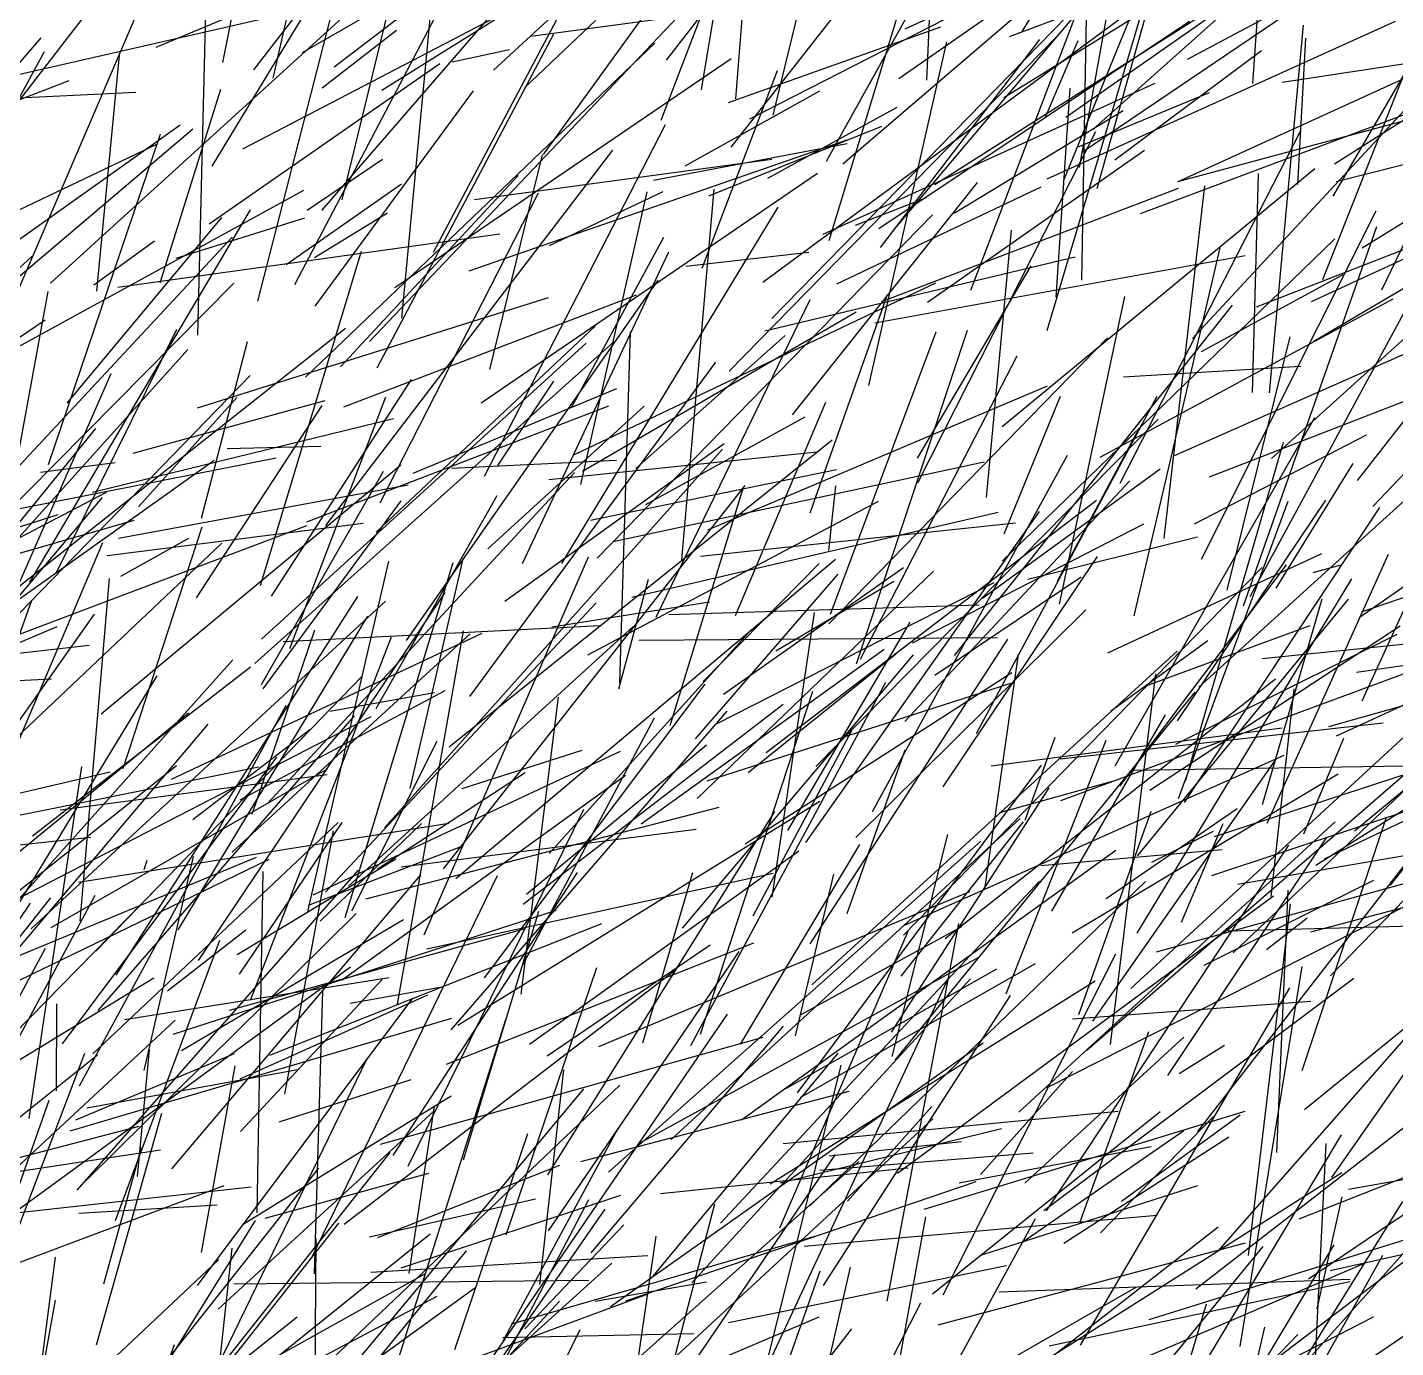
# Model space of a CAD drawing. Header units: metres. Extents: x 0 to 1019, y 0 to 619.
# Drawn here: x 463.8 to 535.1, y 80.8 to 149.5 of the extents above; entities that cross this region are included whole.
import ezdxf

# ---------------------------------------------------------------- set-up
doc = ezdxf.new("R2010")
doc.units = ezdxf.units.M

msp = doc.modelspace()

# ---------------------------------------------------------------- linework, layer by layer
at = {"color": 243}
for p, q in [((488.121, 147.325), (507.842, 165.529)), ((504.902, 111.056), (522.723, 129.141)), ((487.652, 100.06), (499.129, 115.351)), ((514.028, 111.094), (529.185, 113.067))]:
    msp.add_line(p, q, dxfattribs=at)
at = {"color": 125}
for p, q in [((510.679, 146.801), (511.456, 164.408)), ((531.68, 84.818), (547.906, 88.446))]:
    msp.add_line(p, q, dxfattribs=at)
at = {"color": 56}
for p, q in [((500.741, 145.822), (502.07, 163.091)), ((504.601, 124.265), (508.626, 135.642))]:
    msp.add_line(p, q, dxfattribs=at)
at = {"color": 165}
for p, q in [((515.642, 149.331), (524.177, 163.149)), ((514.608, 128.764), (530.878, 142.19)), ((523.57, 127.251), (542.074, 135.42))]:
    msp.add_line(p, q, dxfattribs=at)
at = {"color": 205}
for p, q in [((475.63, 147.343), (487.29, 162.387)), ((482.216, 124.791), (490.459, 140.926)), ((478.399, 123.794), (494.113, 129.848)), ((506.981, 107.363), (518.955, 119.209)), ((513.697, 104.669), (515.445, 116.914)), ((531.773, 89.656), (535.757, 95.372)), ((456.884, 87.123), (475.491, 89.166))]:
    msp.add_line(p, q, dxfattribs=at)
at = {"color": 37}
for p, q in [((490.723, 142.93), (504.42, 161.855)), ((483.342, 134.412), (485.013, 152.089)), ((478.8, 74.063), (478.882, 86.484))]:
    msp.add_line(p, q, dxfattribs=at)
at = {"color": 216}
for p, q in [((496.84, 144.71), (503.578, 162.3)), ((497.421, 80.159), (510.997, 92.707))]:
    msp.add_line(p, q, dxfattribs=at)
at = {"color": 222}
for p, q in [((500.497, 143.307), (515.344, 162.296)), ((507.977, 134.164), (527.264, 137.661)), ((465.261, 70.51), (475.721, 87.417))]:
    msp.add_line(p, q, dxfattribs=at)
at = {"color": 55}
msp.add_line((519.331, 144.23), (539.277, 162.066), dxfattribs=at)
at = {"color": 71}
for p, q in [((518.634, 142.257), (522.034, 161.196)), ((461.402, 139.082), (470.625, 143.488))]:
    msp.add_line(p, q, dxfattribs=at)
at = {"color": 136}
for p, q in [((502.675, 144.979), (506.564, 160.832)), ((515.627, 86.281), (524.062, 92.1))]:
    msp.add_line(p, q, dxfattribs=at)
at = {"color": 131}
for p, q in [((473.458, 142.325), (484.112, 159.85)), ((520.754, 125.808), (530.151, 144.176)), ((497.352, 91.621), (515.546, 108.35)), ((452.193, 87.768), (469.665, 92.337))]:
    msp.add_line(p, q, dxfattribs=at)
at = {"color": 143}
for p, q in [((498.944, 146.29), (500.947, 158.265)), ((490.979, 86.88), (500.899, 101.432)), ((518.173, 69.195), (529.993, 81.485))]:
    msp.add_line(p, q, dxfattribs=at)
at = {"color": 163}
for p, q in [((474.02, 147.722), (476.093, 157.951)), ((498.723, 109.393), (511.033, 121.226)), ((501.807, 77.852), (506.227, 95.501))]:
    msp.add_line(p, q, dxfattribs=at)
at = {"color": 68}
for p, q in [((509.227, 146.88), (525.125, 158.003)), ((476.635, 146.896), (478.919, 156.983))]:
    msp.add_line(p, q, dxfattribs=at)
at = {"color": 105}
for p, q in [((509.552, 149.478), (527.665, 157.732)), ((480.736, 103.545), (485.187, 112.386)), ((474.883, 100.244), (480.23, 108.152)), ((510.541, 88.004), (527.261, 93.118))]:
    msp.add_line(p, q, dxfattribs=at)
at = {"color": 116}
msp.add_line((517.82, 141.598), (524.501, 157.95), dxfattribs=at)
at = {"color": 39}
for p, q in [((479.813, 147.488), (492.773, 157.386)), ((480.911, 77.963), (496.17, 83.609))]:
    msp.add_line(p, q, dxfattribs=at)
at = {"color": 27}
for p, q in [((497.12, 147.846), (504.189, 156.963)), ((523.759, 141.52), (536.946, 147.544)), ((490.997, 126.01), (504.956, 127.444)), ((501.631, 103.282), (506.769, 112.926)), ((483.299, 105.836), (498.664, 107.791)), ((478.79, 84.637), (479.23, 99.37))]:
    msp.add_line(p, q, dxfattribs=at)
at = {"color": 158}
msp.add_line((505.588, 138.456), (511.254, 157.015), dxfattribs=at)
at = {"color": 168}
for p, q in [((519.545, 141.157), (523.994, 157.01)), ((520.016, 104.181), (526.846, 108.869)), ((490.908, 95.994), (499.405, 101.778)), ((528.326, 80.198), (531.891, 86.148))]:
    msp.add_line(p, q, dxfattribs=at)
at = {"color": 104}
for p, q in [((478.169, 148.233), (492.86, 156.717)), ((468.55, 136.027), (488.444, 138.793)), ((476.126, 115.096), (483.302, 124.893)), ((502.82, 117.087), (508.957, 120.707)), ((462.922, 112.75), (467.341, 118.987))]:
    msp.add_line(p, q, dxfattribs=at)
at = {"color": 33}
for p, q in [((482.292, 146.275), (498.906, 156.661)), ((475.842, 135.287), (479.926, 151.225)), ((455.487, 116.903), (474.589, 136.235))]:
    msp.add_line(p, q, dxfattribs=at)
at = {"color": 147}
for p, q in [((509.075, 139.145), (523.759, 156.531)), ((518.561, 143.326), (525.4, 146.149))]:
    msp.add_line(p, q, dxfattribs=at)
at = {"color": 34}
for p, q in [((531.834, 140.753), (540.748, 156.038)), ((468.837, 110.953), (472.953, 123.534)), ((455.96, 107.038), (475.894, 111.041))]:
    msp.add_line(p, q, dxfattribs=at)
at = {"color": 183}
for p, q in [((479.183, 140.01), (492.47, 155.356)), ((509.337, 100.148), (515.71, 108.182)), ((494.998, 83.233), (513.253, 89.454))]:
    msp.add_line(p, q, dxfattribs=at)
at = {"color": 45}
for p, q in [((484.99, 137.849), (494.56, 155.892)), ((530.94, 105.928), (543.033, 113.572)), ((465.359, 94.178), (465.379, 98.698)), ((460.086, 79.82), (464.977, 93.677))]:
    msp.add_line(p, q, dxfattribs=at)
at = {"color": 59}
for p, q in [((518.749, 136.375), (519.088, 155.889)), ((526.993, 80.862), (530.229, 100.637)), ((515.784, 89.362), (524.069, 96.961))]:
    msp.add_line(p, q, dxfattribs=at)
at = {"color": 180}
for p, q in [((462.989, 134.966), (471.476, 154.77)), ((498.974, 137.013), (502.895, 147.298))]:
    msp.add_line(p, q, dxfattribs=at)
at = {"color": 47}
for p, q in [((512.966, 135.866), (520.293, 155.063)), ((480.56, 104.832), (495.396, 118.351)), ((520.241, 113.939), (525.309, 117.613))]:
    msp.add_line(p, q, dxfattribs=at)
at = {"color": 22}
for p, q in [((465.055, 136.228), (484.527, 153.956)), ((477.513, 117.204), (482.516, 130.313)), ((461.306, 100.349), (475.775, 106.332)), ((489.055, 82.037), (504.858, 86.608))]:
    msp.add_line(p, q, dxfattribs=at)
at = {"color": 57}
for p, q in [((527.651, 146.616), (528.193, 154.312)), ((478.79, 137.565), (482.595, 139.896)), ((454.44, 115.119), (465.103, 115.621)), ((492.666, 90.487), (506.642, 94.155)), ((467.393, 71.595), (482.738, 90.966))]:
    msp.add_line(p, q, dxfattribs=at)
at = {"color": 230}
for p, q in [((470.547, 148.515), (482.433, 153.487)), ((472.269, 76.754), (481.557, 95.882)), ((532.628, 89.046), (552.102, 92.535))]:
    msp.add_line(p, q, dxfattribs=at)
at = {"color": 70}
for p, q in [((472.719, 133.523), (473.221, 153.474)), ((497.31, 113.2), (501.138, 125.608)), ((522.642, 101.416), (542.316, 106.839))]:
    msp.add_line(p, q, dxfattribs=at)
at = {"color": 178}
for p, q in [((514.986, 149.08), (527.104, 153.618)), ((490.94, 89.795), (502.763, 108.708))]:
    msp.add_line(p, q, dxfattribs=at)
at = {"color": 73}
msp.add_line((516.946, 133.766), (522.81, 153.471), dxfattribs=at)
at = {"color": 31}
for p, q in [((524.251, 147.893), (535.482, 153.879)), ((450.027, 145.228), (469.483, 146.174)), ((497.918, 121.82), (499.61, 141.126))]:
    msp.add_line(p, q, dxfattribs=at)
at = {"color": 255}
for p, q in [((531.293, 136.417), (538.017, 153.416)), ((469.356, 127.375), (479.342, 130.112))]:
    msp.add_line(p, q, dxfattribs=at)
at = {"color": 51}
for p, q in [((534.37, 135.874), (543.023, 153.836)), ((487.648, 126.181), (497.08, 144.481)), ((467.438, 80.954), (470.84, 93.008))]:
    msp.add_line(p, q, dxfattribs=at)
at = {"color": 170}
for p, q in [((480.242, 140.565), (483.186, 152.666)), ((505.602, 90.791), (512.492, 91.535))]:
    msp.add_line(p, q, dxfattribs=at)
at = {"color": 233}
for p, q in [((514.684, 145.897), (525.817, 152.765)), ((478.827, 135.037), (487.072, 146.245)), ((511.277, 81.995), (527.266, 86.259))]:
    msp.add_line(p, q, dxfattribs=at)
at = {"color": 188}
for p, q in [((475.054, 143.221), (491.507, 151.797)), ((489.623, 121.638), (497.251, 137.86))]:
    msp.add_line(p, q, dxfattribs=at)
at = {"color": 190}
for p, q in [((505.453, 142.574), (510.887, 152.353)), ((481.998, 123.267), (493.412, 133.985)), ((511.642, 102.097), (528.838, 115.627)), ((504.118, 93.849), (516.334, 100.795)), ((466.814, 74.765), (484.544, 84.647))]:
    msp.add_line(p, q, dxfattribs=at)
at = {"color": 14}
for p, q in [((518.781, 143.073), (532.154, 152.109)), ((473.304, 139.309), (485.322, 147.667)), ((524.514, 133.35), (538.237, 148.147)), ((530.218, 95.228), (534.592, 108.374)), ((478.649, 85.489), (488.321, 105.377))]:
    msp.add_line(p, q, dxfattribs=at)
at = {"color": 72}
for p, q in [((477.774, 136.165), (485.929, 151.714)), ((527.634, 130.527), (527.946, 141.931)), ((500.984, 96.6), (507.184, 106.999)), ((469.919, 105.701), (470.082, 106.183)), ((530.066, 87.514), (538.526, 90.855))]:
    msp.add_line(p, q, dxfattribs=at)
at = {"color": 16}
for p, q in [((506.308, 142.448), (516.654, 151.3)), ((461.759, 146.738), (477.884, 150.403)), ((467.232, 125.339), (482.908, 129.187)), ((464.036, 102.613), (482.491, 119.676))]:
    msp.add_line(p, q, dxfattribs=at)
at = {"color": 244}
for p, q in [((511.095, 141.362), (527.123, 151.541)), ((496.056, 124.696), (504.341, 129.275))]:
    msp.add_line(p, q, dxfattribs=at)
at = {"color": 162}
for p, q in [((517.921, 144.879), (527.559, 151.62)), ((514.604, 121.744), (531.932, 138.54)), ((526.316, 120.244), (529.592, 133.425)), ((468.468, 100.198), (481.055, 119.905)), ((457.155, 94.248), (473.263, 113.26)), ((518.24, 102.393), (532.096, 110.671)), ((508.837, 97.221), (517.044, 109.949))]:
    msp.add_line(p, q, dxfattribs=at)
at = {"color": 42}
for p, q in [((456.89, 137.27), (467.465, 150.981)), ((504.376, 107.109), (516.548, 124.344))]:
    msp.add_line(p, q, dxfattribs=at)
at = {"color": 46}
for p, q in [((481.66, 133.193), (498.36, 150.772)), ((519.709, 127.159), (534.963, 135.411)), ((474.93, 94.8), (484.696, 99.178))]:
    msp.add_line(p, q, dxfattribs=at)
at = {"color": 20}
for p, q in [((490.058, 149.084), (501.069, 150.57)), ((501.216, 107.028), (515.112, 115.958))]:
    msp.add_line(p, q, dxfattribs=at)
at = {"color": 164}
for p, q in [((501.466, 144.785), (513.241, 150.811)), ((520.487, 111.096), (530.88, 129.232)), ((498.443, 84.173), (512.945, 100.002))]:
    msp.add_line(p, q, dxfattribs=at)
at = {"color": 223}
msp.add_line((502.137, 136.285), (521.783, 150.764), dxfattribs=at)
at = {"color": 152}
for p, q in [((502.613, 134.384), (518.69, 150.856)), ((480.155, 131.865), (489.392, 141.836)), ((513.331, 67.949), (528.189, 86.064))]:
    msp.add_line(p, q, dxfattribs=at)
at = {"color": 101}
for p, q in [((489.742, 146.413), (493.43, 149.903)), ((483.723, 84.654), (485.046, 93.378))]:
    msp.add_line(p, q, dxfattribs=at)
at = {"color": 99}
for p, q in [((508.188, 139.066), (524.36, 149.863)), ((510.215, 125.834), (519.476, 144.129)), ((527.51, 119.911), (535.517, 134.667)), ((471.34, 110.396), (487.525, 118.008))]:
    msp.add_line(p, q, dxfattribs=at)
at = {"color": 171}
for p, q in [((516.952, 141.662), (535.085, 149.873)), ((457.809, 120.71), (474.501, 138.627)), ((447.388, 110.754), (465.399, 118.347)), ((516.95, 94.348), (535.734, 103.856))]:
    msp.add_line(p, q, dxfattribs=at)
at = {"color": 96}
for p, q in [((528.525, 130.521), (530.293, 149.666)), ((532.942, 107.711), (544.747, 117.477)), ((506.529, 103.4), (509.545, 111.928)), ((474.765, 101.272), (483.03, 106.255)), ((483.119, 75.118), (494.279, 85.194))]:
    msp.add_line(p, q, dxfattribs=at)
at = {"color": 156}
for p, q in [((447.358, 129.208), (464.56, 148.996)), ((524.977, 121.864), (534.073, 139.995)), ((480.236, 99.958), (494.99, 110.603)), ((512.369, 89.384), (522.359, 91.28))]:
    msp.add_line(p, q, dxfattribs=at)
at = {"color": 19}
for p, q in [((479.193, 146.402), (483.072, 149.394)), ((525.514, 105.388), (543.053, 111.2)), ((465.089, 102.674), (479.471, 110.935))]:
    msp.add_line(p, q, dxfattribs=at)
at = {"color": 155}
for p, q in [((482.056, 131.817), (491.26, 149.213)), ((512.124, 116.837), (526.594, 135.084)), ((472.761, 100.959), (485.598, 120.121))]:
    msp.add_line(p, q, dxfattribs=at)
at = {"color": 75}
for p, q in [((500.345, 145.634), (511.414, 149.577)), ((530.717, 135.273), (536.289, 137.842)), ((456.245, 114.94), (467.406, 128.66)), ((458.083, 121.832), (465.454, 124.187)), ((478.729, 104.377), (494.734, 111.853)), ((484.651, 101.574), (502.68, 105.506)), ((481.73, 84.727), (496.159, 85.599))]:
    msp.add_line(p, q, dxfattribs=at)
at = {"color": 209}
for p, q in [((500.392, 131.639), (517.457, 149.074)), ((463.358, 104.179), (481.742, 113.658)), ((495.894, 96.676), (498.49, 105.548))]:
    msp.add_line(p, q, dxfattribs=at)
at = {"color": 113}
for p, q in [((508.262, 138.092), (516.558, 148.918)), ((506.958, 139.241), (510.658, 140.685)), ((522.296, 109.823), (535.33, 118.385)), ((459.368, 89.424), (467.372, 104.363)), ((495.722, 91.448), (513.414, 101.149))]:
    msp.add_line(p, q, dxfattribs=at)
at = {"color": 159}
for p, q in [((529.996, 141.358), (530.41, 148.989)), ((486.885, 114.711), (499.697, 132.107)), ((526.868, 104.924), (543.408, 107.787))]:
    msp.add_line(p, q, dxfattribs=at)
at = {"color": 181}
for p, q in [((458.023, 135.953), (464.733, 148.287)), ((528.633, 127.106), (544.957, 141.837)), ((488.333, 126.74), (491.259, 131.124)), ((460.629, 99.369), (470.607, 115.785)), ((473.603, 79.071), (480.058, 87.279))]:
    msp.add_line(p, q, dxfattribs=at)
at = {"color": 199}
for p, q in [((478.333, 131.334), (496.518, 148.719)), ((505.992, 136.194), (516.63, 141.239)), ((461.59, 131.947), (478.234, 141.064)), ((502.62, 104.261), (504.832, 119.086)), ((452.264, 105.793), (467.144, 107.378)), ((493.735, 67.139), (496.58, 86.606))]:
    msp.add_line(p, q, dxfattribs=at)
at = {"color": 40}
for p, q in [((485.963, 147.746), (488.952, 148.389)), ((462.597, 87.425), (480.677, 100.625)), ((493.401, 83.217), (499.199, 84.223))]:
    msp.add_line(p, q, dxfattribs=at)
at = {"color": 250}
for p, q in [((507.658, 130.89), (511.72, 148.799)), ((510.972, 83.606), (522.831, 93.095))]:
    msp.add_line(p, q, dxfattribs=at)
at = {"color": 217}
for p, q in [((516.84, 144.842), (518.557, 148.869)), ((472.914, 85.756), (474.672, 95.475))]:
    msp.add_line(p, q, dxfattribs=at)
at = {"color": 241}
for p, q in [((520.476, 142.65), (528.114, 148.341)), ((480.324, 129.792), (495.567, 135.612)), ((533.051, 115.966), (541.954, 117.277)), ((496.423, 84.523), (506.062, 96.141))]:
    msp.add_line(p, q, dxfattribs=at)
at = {"color": 63}
for p, q in [((531.91, 142.44), (541.513, 148.54)), ((456.271, 119.218), (467.96, 125.352)), ((528.16, 109.073), (531.267, 119.789)), ((489.829, 104.404), (499.199, 112.188)), ((451.178, 84.868), (463.999, 103.95))]:
    msp.add_line(p, q, dxfattribs=at)
at = {"color": 43}
msp.add_line((467.456, 135.807), (468.649, 148.104), dxfattribs=at)
at = {"color": 247}
for p, q in [((482.982, 135.995), (500.483, 147.933)), ((530.837, 133.211), (545.731, 141.981)), ((524.839, 115.192), (543.782, 132.383)), ((475.465, 98.891), (482.808, 117.819))]:
    msp.add_line(p, q, dxfattribs=at)
at = {"color": 89}
for p, q in [((529.188, 146.692), (536.524, 147.81)), ((491.022, 106.521), (501.535, 118.18))]:
    msp.add_line(p, q, dxfattribs=at)
at = {"color": 123}
for p, q in [((454.822, 142.482), (466.02, 146.784)), ((520.249, 96.591), (522.609, 115.891)), ((466.36, 92.655), (474.63, 96.11)), ((531.009, 82.823), (532.301, 88.651))]:
    msp.add_line(p, q, dxfattribs=at)
at = {"color": 175}
for p, q in [((470.764, 136.239), (473.924, 146.328)), ((494.7, 115.424), (495.257, 133.696)), ((507.223, 116.64), (515.376, 132.451)), ((498.639, 112.499), (506.065, 121.066)), ((474.507, 106.603), (486.903, 117.971)), ((467.817, 84.122), (469.793, 91.221))]:
    msp.add_line(p, q, dxfattribs=at)
at = {"color": 124}
for p, q in [((498.103, 142.342), (505.101, 146.235)), ((487.47, 129.999), (504.995, 141.958)), ((483.934, 126.326), (494.53, 130.737)), ((453.019, 107.636), (467.763, 125.071))]:
    msp.add_line(p, q, dxfattribs=at)
at = {"color": 138}
for p, q in [((505.275, 138.778), (522.567, 146.635)), ((497.248, 118.98), (513.412, 119.474)), ((470.438, 75.706), (485.181, 83.486))]:
    msp.add_line(p, q, dxfattribs=at)
at = {"color": 18}
for p, q in [((517.408, 135.495), (518.144, 146.386)), ((522.139, 115.278), (530.645, 118.397))]:
    msp.add_line(p, q, dxfattribs=at)
at = {"color": 161}
msp.add_line((521.802, 139.848), (538.405, 146.078), dxfattribs=at)
at = {"color": 169}
for p, q in [((533.351, 138.071), (546.677, 146.305)), ((509.929, 117.506), (521.987, 123.694)), ((500.624, 64.273), (510.375, 83.138))]:
    msp.add_line(p, q, dxfattribs=at)
at = {"color": 203}
for p, q in [((502.406, 141.692), (509.135, 145.398)), ((467.686, 113.81), (483.287, 126.775)), ((496.819, 88.827), (509.699, 90.154)), ((504.233, 74.244), (506.705, 84.989))]:
    msp.add_line(p, q, dxfattribs=at)
at = {"color": 194}
for p, q in [((523.758, 141.527), (538.968, 145.614)), ((467.257, 96.105), (480.03, 108.148)), ((469.923, 95.222), (472.489, 106.377)), ((486.103, 80.71), (489.899, 91.95)), ((492.385, 70.992), (505.918, 90.85)), ((495.742, 73.357), (499.638, 88.281))]:
    msp.add_line(p, q, dxfattribs=at)
at = {"color": 97}
msp.add_line((512.11, 139.866), (520.895, 145.219), dxfattribs=at)
at = {"color": 139}
for p, q in [((454.77, 129.23), (472.454, 144.269)), ((499.275, 123.388), (516.962, 130.887)), ((530.678, 102.452), (544.948, 106.237)), ((519.731, 86.782), (525.6, 92.828))]:
    msp.add_line(p, q, dxfattribs=at)
at = {"color": 210}
for p, q in [((455.203, 132.694), (471.806, 144.466)), ((523.643, 112.228), (535.175, 117.949)), ((516.767, 87.934), (532.906, 100.046)), ((507.721, 72.94), (525.842, 87.097))]:
    msp.add_line(p, q, dxfattribs=at)
at = {"color": 52}
for p, q in [((464.943, 126.788), (470.77, 143.985)), ((468.591, 122.956), (483.679, 125.719)), ((521.31, 99.492), (537.106, 114.067)), ((517.045, 80.894), (532.713, 84.244)), ((523.903, 62.634), (528.274, 81.864))]:
    msp.add_line(p, q, dxfattribs=at)
at = {"color": 120}
msp.add_line((499.326, 140.769), (508.336, 144.402), dxfattribs=at)
at = {"color": 4}
for p, q in [((531.986, 141.521), (543.082, 144.336)), ((477.312, 137.195), (483.326, 141.408)), ((466.898, 89.496), (480.971, 103.403)), ((468.435, 87.428), (473.858, 102.024))]:
    msp.add_line(p, q, dxfattribs=at)
at = {"color": 145}
for p, q in [((486.848, 136.861), (506.532, 143.686)), ((488.598, 81.326), (498.548, 81.544))]:
    msp.add_line(p, q, dxfattribs=at)
at = {"color": 62}
for p, q in [((496.452, 141.582), (506.525, 143.505)), ((486.481, 109.909), (492.74, 111.916)), ((486.257, 97.59), (505.113, 109.247))]:
    msp.add_line(p, q, dxfattribs=at)
at = {"color": 107}
for p, q in [((478.407, 140.026), (482.34, 142.689)), ((468.716, 120.978), (472.246, 122.946)), ((519.005, 96.295), (538.646, 113.338)), ((528.916, 80.266), (547.807, 94.645)), ((474.592, 84.125), (493.077, 84.311)), ((483.074, 62.345), (492.63, 81.752))]:
    msp.add_line(p, q, dxfattribs=at)
at = {"color": 236}
for p, q in [((479.381, 123.617), (494.323, 143.148)), ((509.513, 102.792), (529.28, 111.657)), ((452.341, 95.782), (471.602, 111.112))]:
    msp.add_line(p, q, dxfattribs=at)
at = {"color": 238}
for p, q in [((487.12, 140.578), (502.613, 142.676)), ((508.875, 95.958), (511.777, 107.519))]:
    msp.add_line(p, q, dxfattribs=at)
at = {"color": 12}
for p, q in [((487.917, 131.73), (490.661, 142.911)), ((528.61, 104.293), (529.814, 115.101)), ((452.867, 84.35), (467.495, 96.049)), ((476.947, 92.554), (483.827, 94.76)), ((481.654, 86.572), (490.299, 88.554))]:
    msp.add_line(p, q, dxfattribs=at)
at = {"color": 228}
for p, q in [((510.71, 135.246), (522.021, 143.159)), ((475.692, 116.42), (494.384, 133.179)), ((493.172, 123.894), (505.984, 126.532)), ((490.668, 76.305), (505.07, 82.402))]:
    msp.add_line(p, q, dxfattribs=at)
at = {"color": 189}
for p, q in [((503.691, 129.378), (513.323, 141.47)), ((519.33, 97.795), (528.901, 111.488)), ((489.993, 96.604), (504.019, 106.666))]:
    msp.add_line(p, q, dxfattribs=at)
at = {"color": 38}
for p, q in [((508.333, 135.267), (523.791, 141.167)), ((505.659, 118.991), (511.158, 133.693))]:
    msp.add_line(p, q, dxfattribs=at)
at = {"color": 144}
for p, q in [((523.036, 122.936), (525.151, 141.3)), ((466.55, 94.424), (477.312, 114.247)), ((530.621, 74.293), (531.468, 91.431))]:
    msp.add_line(p, q, dxfattribs=at)
at = {"color": 35}
msp.add_line((533.103, 125.958), (545.136, 141.321), dxfattribs=at)
at = {"color": 127}
for p, q in [((491.039, 138.184), (496.949, 141.007)), ((497.964, 102.639), (509.985, 116.875)), ((524.797, 92.053), (539.06, 110.443)), ((466.525, 87.801), (473.721, 88.235))]:
    msp.add_line(p, q, dxfattribs=at)
at = {"color": 187}
msp.add_line((492.671, 125.744), (496.121, 140.976), dxfattribs=at)
at = {"color": 186}
for p, q in [((463.969, 120.653), (475.464, 140.038)), ((484.504, 102.292), (493.065, 121.974))]:
    msp.add_line(p, q, dxfattribs=at)
at = {"color": 214}
for p, q in [((465.911, 129.975), (473.962, 139.647)), ((460.65, 73.017), (473.806, 85.393)), ((514.44, 83.708), (532.731, 84.364))]:
    msp.add_line(p, q, dxfattribs=at)
at = {"color": 36}
for p, q in [((491.669, 121.635), (502.932, 140.179)), ((454.081, 81.609), (471.533, 97.844))]:
    msp.add_line(p, q, dxfattribs=at)
at = {"color": 237}
for p, q in [((493.519, 121.908), (510.97, 139.791)), ((528.91, 90.952), (529.492, 104.616))]:
    msp.add_line(p, q, dxfattribs=at)
at = {"color": 229}
for p, q in [((471.586, 137.533), (478.284, 139.629)), ((518.601, 98.147), (522.354, 108.726)), ((458.886, 97.743), (476.431, 106.231))]:
    msp.add_line(p, q, dxfattribs=at)
at = {"color": 141}
msp.add_line((513.789, 125.071), (515.089, 138.989), dxfattribs=at)
at = {"color": 245}
for p, q in [((527.163, 119.433), (534.114, 139.175)), ((524.095, 109.191), (534.268, 124.553)), ((521.353, 110.868), (538.805, 111.146)), ((474.364, 98.365), (489.71, 102.614))]:
    msp.add_line(p, q, dxfattribs=at)
at = {"color": 78}
for p, q in [((527.846, 134.996), (537.931, 138.935)), ((462.536, 103.178), (474.534, 116.607)), ((459.912, 93.655), (470.422, 100.051)), ((494.206, 82.943), (513.607, 96.673))]:
    msp.add_line(p, q, dxfattribs=at)
at = {"color": 151}
for p, q in [((467.299, 136.147), (470.461, 138.44)), ((487.824, 122.398), (495.968, 129.821)), ((503.44, 107.731), (509.811, 118.574)), ((524.684, 83.858), (536.52, 93.048))]:
    msp.add_line(p, q, dxfattribs=at)
at = {"color": 204}
for p, q in [((492.185, 129.75), (496.988, 138.631)), ((489.66, 103.893), (503.201, 114.311))]:
    msp.add_line(p, q, dxfattribs=at)
at = {"color": 254}
for p, q in [((533.905, 124.594), (547.183, 138.581)), ((466.594, 102.999), (468.121, 120.853)), ((483.305, 84.948), (494.745, 88.747))]:
    msp.add_line(p, q, dxfattribs=at)
at = {"color": 82}
for p, q in [((448.056, 122.761), (464.085, 137.638)), ((485.923, 126.59), (494.52, 127.007)), ((477.162, 117.56), (493.664, 118.405)), ((526.086, 73.279), (535.468, 88.41))]:
    msp.add_line(p, q, dxfattribs=at)
at = {"color": 248}
for p, q in [((475.988, 120.488), (481.24, 137.894)), ((445.22, 121.068), (464.764, 134.311))]:
    msp.add_line(p, q, dxfattribs=at)
at = {"color": 49}
for p, q in [((498.13, 137.116), (504.533, 137.847)), ((530.803, 121.159), (532.257, 121.567)), ((483.12, 98.683), (486.556, 118.12)), ((500.358, 82.104), (514.825, 85.083))]:
    msp.add_line(p, q, dxfattribs=at)
at = {"color": 87}
for p, q in [((502.245, 133.752), (518.405, 137.594)), ((500.714, 118.917), (505.424, 130.025)), ((499.937, 87.288), (516.551, 105.082))]:
    msp.add_line(p, q, dxfattribs=at)
at = {"color": 167}
for p, q in [((521.473, 118.905), (525.955, 138.06)), ((486.153, 105.225), (505.928, 121.848)), ((511.091, 115.814), (518.719, 120.928)), ((525.655, 107.409), (543.116, 113.116))]:
    msp.add_line(p, q, dxfattribs=at)
at = {"color": 226}
for p, q in [((510.186, 127.114), (516.112, 137.123)), ((517.626, 111.455), (534.441, 113.331))]:
    msp.add_line(p, q, dxfattribs=at)
at = {"color": 231}
for p, q in [((483.583, 117.629), (496.692, 136.378)), ((454.026, 103.82), (473.964, 122.694)), ((485.916, 97.348), (500.284, 113.933)), ((471.14, 99.386), (475.211, 102.552)), ((484.094, 71.342), (493.078, 88.517))]:
    msp.add_line(p, q, dxfattribs=at)
at = {"color": 130}
for p, q in [((492.338, 127.308), (511.153, 136.246)), ((481.468, 104.162), (499.871, 108.937)), ((474.895, 75.647), (494.693, 94.468))]:
    msp.add_line(p, q, dxfattribs=at)
at = {"color": 8}
for p, q in [((524.989, 132.672), (532.351, 136.677)), ((524.155, 110.298), (529.25, 127.95)), ((494.642, 115.11), (496.19, 120.822)), ((471.367, 90.104), (484.337, 105.427)), ((489.752, 81.779), (494.903, 87.199))]:
    msp.add_line(p, q, dxfattribs=at)
at = {"color": 28}
for p, q in [((461.947, 119.569), (464.934, 135.785)), ((485.508, 105.725), (501.212, 125.688)), ((491.005, 76.125), (507.143, 90.487))]:
    msp.add_line(p, q, dxfattribs=at)
at = {"color": 11}
for p, q in [((472.706, 129.74), (490.972, 135.48)), ((474.246, 127.621), (479.128, 127.736)), ((509.53, 113.411), (521.256, 125.929)), ((523.221, 94.971), (531.493, 107.35))]:
    msp.add_line(p, q, dxfattribs=at)
at = {"color": 133}
for p, q in [((496.594, 118.839), (504.613, 135.377)), ((520.816, 88.434), (526.988, 92.923))]:
    msp.add_line(p, q, dxfattribs=at)
at = {"color": 108}
msp.add_line((517.591, 119.509), (520.982, 135.526), dxfattribs=at)
at = {"color": 153}
for p, q in [((492.751, 126.446), (507.003, 134.736)), ((533.307, 119.121), (552.64, 125.679)), ((465.674, 96.616), (476.841, 111.548)), ((458.128, 89.227), (464.785, 101.602)), ((518.258, 97.923), (530.667, 98.849))]:
    msp.add_line(p, q, dxfattribs=at)
at = {"color": 112}
for p, q in [((463.232, 120.293), (480.414, 133.892)), ((503.033, 87.033), (509.709, 102.48))]:
    msp.add_line(p, q, dxfattribs=at)
at = {"color": 146}
for p, q in [((465.346, 121.13), (471.62, 133.83)), ((509.46, 102.27), (528.134, 121.421)), ((472.467, 108.307), (478.551, 112.985)), ((503.839, 97.03), (505.832, 105.462)), ((471.861, 96.267), (483.435, 103.096)), ((451.795, 88.236), (470.769, 91.106))]:
    msp.add_line(p, q, dxfattribs=at)
at = {"color": 242}
for p, q in [((495.533, 126.575), (503.31, 133.502)), ((528.142, 116.684), (540.812, 117.969)), ((530.555, 84.38), (538.835, 89.993))]:
    msp.add_line(p, q, dxfattribs=at)
at = {"color": 29}
for p, q in [((505.572, 118.493), (520.079, 133.38)), ((505.58, 122.3), (505.941, 125.668)), ((479.586, 113.933), (485.038, 114.912)), ((468.334, 72.256), (471.498, 80.956))]:
    msp.add_line(p, q, dxfattribs=at)
at = {"color": 7}
msp.add_line((507.016, 116.414), (512.795, 133.785), dxfattribs=at)
at = {"color": 179}
for p, q in [((461.565, 120.972), (472.203, 132.774)), ((517.994, 74.239), (533.943, 82.401))]:
    msp.add_line(p, q, dxfattribs=at)
at = {"color": 122}
for p, q in [((472.916, 123.996), (475.311, 133.197)), ((447.652, 115.235), (467.068, 117.375))]:
    msp.add_line(p, q, dxfattribs=at)
at = {"color": 84}
for p, q in [((476.037, 117.691), (492.941, 133.104)), ((521.628, 102.377), (532.814, 120.827)), ((482.642, 78.538), (488.76, 97.883))]:
    msp.add_line(p, q, dxfattribs=at)
at = {"color": 195}
for p, q in [((525.403, 126.147), (542.664, 132.839)), ((498.902, 97.114), (504.749, 114.974))]:
    msp.add_line(p, q, dxfattribs=at)
at = {"color": 3}
for p, q in [((520.924, 131.344), (530.157, 131.906)), ((456.55, 111.971), (475.437, 131.424)), ((489.555, 99.198), (491.493, 114.668)), ((479.085, 103.003), (484.36, 108.094))]:
    msp.add_line(p, q, dxfattribs=at)
at = {"color": 109}
for p, q in [((461.803, 116.963), (468.202, 131.518)), ((475.081, 87.227), (485.904, 93.907))]:
    msp.add_line(p, q, dxfattribs=at)
at = {"color": 30}
msp.add_line((476.548, 119.93), (483.854, 131.205), dxfattribs=at)
at = {"color": 17}
for p, q in [((469.627, 124.588), (474.754, 130.282)), ((522.397, 106.08), (525.599, 107.694)), ((475.317, 75.345), (487.149, 83.908)), ((500.008, 73.078), (506.782, 81.778))]:
    msp.add_line(p, q, dxfattribs=at)
at = {"color": 103}
for p, q in [((472.642, 119.847), (479.198, 129.85)), ((520.098, 116.979), (531.245, 122.15))]:
    msp.add_line(p, q, dxfattribs=at)
at = {"color": 240}
for p, q in [((513.263, 112.784), (522.668, 130.346)), ((461.505, 118.431), (473.57, 127.011))]:
    msp.add_line(p, q, dxfattribs=at)
at = {"color": 81}
for p, q in [((514.708, 123.177), (517.639, 130.346)), ((482.434, 107.87), (500.035, 127.592)), ((485.807, 112.092), (505.748, 128.072)), ((517.65, 109.289), (535.975, 116.064)), ((465.551, 108.795), (479.447, 110.64)), ((502.518, 89.336), (519.453, 99.893))]:
    msp.add_line(p, q, dxfattribs=at)
at = {"color": 110}
for p, q in [((517.475, 120.702), (521.753, 128.7)), ((482.009, 114.072), (488.31, 125.164)), ((523.786, 109.392), (529.493, 124.881)), ((487.16, 78.981), (500.303, 98.165))]:
    msp.add_line(p, q, dxfattribs=at)
at = {"color": 253}
for p, q in [((524.61, 123.693), (533.57, 128.334)), ((531.613, 113.137), (539.142, 115.277)), ((530.343, 93.192), (539.405, 100.578))]:
    msp.add_line(p, q, dxfattribs=at)
at = {"color": 100}
for p, q in [((533.19, 118.816), (547.305, 128.663)), ((468.907, 97.885), (482.687, 100.069))]:
    msp.add_line(p, q, dxfattribs=at)
at = {"color": 114}
for p, q in [((488.708, 119.676), (500.125, 127.876)), ((518.661, 87.345), (522.247, 97.263))]:
    msp.add_line(p, q, dxfattribs=at)
at = {"color": 25}
for p, q in [((533.345, 114.482), (539.606, 128.121)), ((521.657, 106.406), (532.642, 119.779))]:
    msp.add_line(p, q, dxfattribs=at)
at = {"color": 193}
msp.add_line((461.284, 124.074), (476.79, 127.134), dxfattribs=at)
at = {"color": 184}
msp.add_line((464.521, 126.379), (468.419, 126.893), dxfattribs=at)
at = {"color": 121}
for p, q in [((494.343, 122.78), (513.667, 126.931)), ((528.865, 120.344), (532.883, 126.833)), ((532.003, 112.66), (546.116, 119.144)), ((489.627, 100.699), (496.503, 113.586)), ((518.686, 80.92), (529.585, 99.538))]:
    msp.add_line(p, q, dxfattribs=at)
at = {"color": 41}
for p, q in [((507.852, 108.712), (518.003, 127.274)), ((482.089, 86.54), (491.571, 90.302)), ((514.401, 78.608), (532.281, 89.92)), ((481.863, 70.599), (493.924, 88.014))]:
    msp.add_line(p, q, dxfattribs=at)
at = {"color": 44}
for p, q in [((476.028, 115.322), (482.389, 126.44)), ((528.363, 101.525), (530.482, 103.179)), ((528.801, 75.525), (534.424, 85.619))]:
    msp.add_line(p, q, dxfattribs=at)
at = {"color": 74}
for p, q in [((476.353, 109.137), (492.339, 126.372)), ((494.1, 89.938), (513.494, 107.169)), ((503.2, 91.427), (520.639, 93.108))]:
    msp.add_line(p, q, dxfattribs=at)
at = {"color": 191}
msp.add_line((513.571, 119.822), (522.827, 126.552), dxfattribs=at)
at = {"color": 67}
msp.add_line((493.027, 116.866), (508.167, 124.868), dxfattribs=at)
at = {"color": 80}
for p, q in [((502.313, 111.79), (519.521, 124.929)), ((491.156, 118.334), (499.369, 119.642))]:
    msp.add_line(p, q, dxfattribs=at)
at = {"color": 119}
for p, q in [((523.735, 113.435), (531.464, 124.933)), ((471.693, 102.549), (481.563, 118.893))]:
    msp.add_line(p, q, dxfattribs=at)
at = {"color": 174}
msp.add_line((495.316, 119.873), (514.387, 124.31), dxfattribs=at)
at = {"color": 221}
for p, q in [((459.678, 121.084), (469.411, 123.892)), ((466.498, 105.042), (485.783, 108.112)), ((478.479, 103.847), (486.431, 106.9)), ((472.707, 84.034), (483.909, 98.999))]:
    msp.add_line(p, q, dxfattribs=at)
at = {"color": 91}
for p, q in [((460.703, 116.913), (478.392, 123.615)), ((515.946, 120.814), (524.769, 123.01)), ((527.423, 85.594), (529.619, 103.905)), ((473.784, 82.797), (485, 93.105)), ((505.1, 90.046), (516.209, 90.949))]:
    msp.add_line(p, q, dxfattribs=at)
at = {"color": 225}
msp.add_line((467.991, 122.051), (481.32, 123.734), dxfattribs=at)
at = {"color": 215}
for p, q in [((498.893, 122.017), (515.294, 123.755)), ((466.229, 73.953), (479.012, 90.141))]:
    msp.add_line(p, q, dxfattribs=at)
at = {"color": 60}
for p, q in [((461.351, 107.612), (467.774, 122.717)), ((495.686, 117.639), (514.358, 117.781))]:
    msp.add_line(p, q, dxfattribs=at)
at = {"color": 106}
for p, q in [((483.773, 109.911), (486.544, 121.865)), ((516.903, 87.92), (529.536, 106.957))]:
    msp.add_line(p, q, dxfattribs=at)
at = {"color": 115}
msp.add_line((511.522, 110.009), (519.564, 121.993), dxfattribs=at)
at = {"color": 65}
for p, q in [((528.407, 108.116), (534.726, 122.11)), ((480.339, 87.231), (497.592, 100.477))]:
    msp.add_line(p, q, dxfattribs=at)
at = {"color": 219}
msp.add_line((478.439, 103.514), (482.665, 121.749), dxfattribs=at)
at = {"color": 23}
for p, q in [((480.391, 103.193), (486.014, 121.679)), ((515.47, 93.061), (531.945, 108.181))]:
    msp.add_line(p, q, dxfattribs=at)
at = {"color": 234}
msp.add_line((499.032, 115.483), (505.074, 121.633), dxfattribs=at)
at = {"color": 69}
msp.add_line((500.097, 114.833), (509.461, 121.426), dxfattribs=at)
at = {"color": 211}
for p, q in [((520.724, 110.044), (529.401, 121.554)), ((513.547, 85.632), (524.797, 89.241)), ((463.198, 69.23), (465.304, 85.507))]:
    msp.add_line(p, q, dxfattribs=at)
at = {"color": 200}
for p, q in [((499.696, 113.259), (514.189, 120.633)), ((501.033, 92.658), (520.527, 106.703))]:
    msp.add_line(p, q, dxfattribs=at)
at = {"color": 220}
for p, q in [((457.883, 102.342), (464.075, 119.729)), ((513.472, 89.813), (518.257, 95.177))]:
    msp.add_line(p, q, dxfattribs=at)
at = {"color": 64}
for p, q in [((479.365, 104.513), (493.466, 119.579)), ((482.06, 105.71), (489.761, 110.741)), ((454.934, 91.5), (465.068, 104.219))]:
    msp.add_line(p, q, dxfattribs=at)
at = {"color": 92}
for p, q in [((534.815, 104.873), (546.254, 119.426)), ((475.544, 108.583), (478.82, 118.181)), ((526.368, 102.499), (537.565, 102.813))]:
    msp.add_line(p, q, dxfattribs=at)
at = {"color": 213}
for p, q in [((504.596, 101.833), (514.891, 117.683)), ((531.383, 106.249), (540.324, 110.521))]:
    msp.add_line(p, q, dxfattribs=at)
at = {"color": 149}
msp.add_line((495.809, 108.07), (508.463, 117.173), dxfattribs=at)
at = {"color": 224}
msp.add_line((501.373, 110.745), (509.061, 116.928), dxfattribs=at)
at = {"color": 94}
for p, q in [((504.695, 99.692), (523.713, 117.066)), ((523.943, 102.947), (526.115, 108.087))]:
    msp.add_line(p, q, dxfattribs=at)
at = {"color": 32}
for p, q in [((464.115, 107.452), (475.464, 116.248)), ((471.44, 97.114), (491.396, 103.58))]:
    msp.add_line(p, q, dxfattribs=at)
at = {"color": 160}
for p, q in [((526.636, 101.353), (542.366, 116.29)), ((504.588, 88.186), (522.063, 105.074))]:
    msp.add_line(p, q, dxfattribs=at)
at = {"color": 126}
msp.add_line((531.695, 100.151), (547.335, 116.302), dxfattribs=at)
at = {"color": 88}
for p, q in [((467.407, 101.45), (481.273, 115.765)), ((516.624, 105.911), (526.054, 106.73))]:
    msp.add_line(p, q, dxfattribs=at)
at = {"color": 95}
for p, q in [((498.387, 96.532), (508.542, 115.448)), ((509.033, 95.773), (524.651, 114.936)), ((526.196, 75.078), (537.713, 82.913))]:
    msp.add_line(p, q, dxfattribs=at)
at = {"color": 83}
msp.add_line((474.923, 109.322), (485.595, 115.015), dxfattribs=at)
at = {"color": 251}
for p, q in [((499.24, 110.317), (515.049, 115.404)), ((483.678, 90.25), (492.821, 108.833))]:
    msp.add_line(p, q, dxfattribs=at)
at = {"color": 2}
for p, q in [((458.878, 102.91), (472.238, 113.862)), ((475.804, 87.817), (476.129, 105.589))]:
    msp.add_line(p, q, dxfattribs=at)
at = {"color": 118}
for p, q in [((467.527, 98.362), (480.885, 113.696)), ((474.94, 92.059), (482.315, 99.975))]:
    msp.add_line(p, q, dxfattribs=at)
at = {"color": 173}
for p, q in [((517.187, 103.524), (523.113, 113.755)), ((480.644, 98.742), (485.339, 99.572))]:
    msp.add_line(p, q, dxfattribs=at)
at = {"color": 117}
for p, q in [((515.797, 108.263), (517.363, 112.584)), ((514.484, 108.672), (520.356, 110.292)), ((503.37, 94.305), (514.323, 100.528)), ((461.976, 64.838), (465.312, 83.278))]:
    msp.add_line(p, q, dxfattribs=at)
at = {"color": 9}
for p, q in [((514.817, 99.22), (520.026, 112.434)), ((472.456, 67.071), (474.505, 85.974))]:
    msp.add_line(p, q, dxfattribs=at)
at = {"color": 128}
msp.add_line((530.303, 107.561), (532.395, 112.535), dxfattribs=at)
at = {"color": 198}
msp.add_line((451.783, 106.986), (468.15, 110.774), dxfattribs=at)
at = {"color": 239}
for p, q in [((463.945, 92.733), (466.684, 111.052)), ((523.725, 77.985), (525.248, 83.074))]:
    msp.add_line(p, q, dxfattribs=at)
at = {"color": 202}
for p, q in [((503.943, 94.07), (516.659, 111.133)), ((474.645, 78.547), (484.819, 86.725))]:
    msp.add_line(p, q, dxfattribs=at)
at = {"color": 150}
msp.add_line((477.245, 93.99), (479.779, 107.709), dxfattribs=at)
at = {"color": 5}
for p, q in [((466.431, 88.993), (481.084, 105.67)), ((517.811, 86.234), (526.4, 91.779))]:
    msp.add_line(p, q, dxfattribs=at)
at = {"color": 50}
for p, q in [((482.891, 90.81), (492.497, 105.533)), ((462.523, 84.905), (474.095, 89.242)), ((464.631, 71.891), (477.898, 82.399))]:
    msp.add_line(p, q, dxfattribs=at)
at = {"color": 212}
msp.add_line((454.326, 88.135), (470.674, 104.811), dxfattribs=at)
at = {"color": 66}
for p, q in [((525.114, 100.714), (533.955, 105.148)), ((508.349, 75.084), (510.625, 87.617)), ((476.84, 73.789), (486.717, 85.836))]:
    msp.add_line(p, q, dxfattribs=at)
at = {"color": 192}
for p, q in [((493.6, 96.487), (512.924, 104.553)), ((485.66, 95.563), (501.665, 101.883))]:
    msp.add_line(p, q, dxfattribs=at)
at = {"color": 76}
for p, q in [((509.157, 89.878), (528.735, 104.327)), ((476.468, 96.023), (493.752, 102.892)), ((522.256, 82.269), (541.688, 88.321))]:
    msp.add_line(p, q, dxfattribs=at)
at = {"color": 102}
for p, q in [((486.546, 90.583), (490.477, 103.532)), ((503.049, 89.385), (514.566, 92.217))]:
    msp.add_line(p, q, dxfattribs=at)
at = {"color": 140}
for p, q in [((504.099, 98.133), (512.498, 102.72)), ((478.76, 77.399), (492.818, 94.277)), ((501.798, 72.623), (521.575, 83.94))]:
    msp.add_line(p, q, dxfattribs=at)
at = {"color": 10}
msp.add_line((508.609, 83.223), (512.339, 102.888), dxfattribs=at)
at = {"color": 85}
for p, q in [((511.537, 83.553), (520.521, 101.3)), ((469.579, 89.715), (470.203, 96.309))]:
    msp.add_line(p, q, dxfattribs=at)
at = {"color": 53}
msp.add_line((488.774, 86.669), (493.502, 100.596), dxfattribs=at)
at = {"color": 134}
msp.add_line((502.624, 80.348), (511.846, 100.122), dxfattribs=at)
at = {"color": 98}
for p, q in [((505.298, 84.029), (515.039, 99.144)), ((525.855, 85.826), (538.06, 99.723)), ((528.059, 77.419), (540.947, 91.812)), ((514.687, 77.15), (533.439, 85.172))]:
    msp.add_line(p, q, dxfattribs=at)
at = {"color": 208}
msp.add_line((466.07, 92.094), (485.938, 97.961), dxfattribs=at)
at = {"color": 148}
for p, q in [((482.237, 91.386), (502.151, 96.973)), ((520.907, 72.913), (532.276, 91.872))]:
    msp.add_line(p, q, dxfattribs=at)
at = {"color": 172}
msp.add_line((493.204, 85.739), (503.223, 97.531), dxfattribs=at)
at = {"color": 79}
msp.add_line((523.812, 95.074), (526.177, 96.543), dxfattribs=at)
at = {"color": 218}
msp.add_line((459.336, 76.436), (466.832, 96.136), dxfattribs=at)
at = {"color": 196}
msp.add_line((466.948, 93.278), (477.931, 95.274), dxfattribs=at)
at = {"color": 137}
msp.add_line((490.523, 84.094), (491.786, 95.258), dxfattribs=at)
at = {"color": 24}
msp.add_line((506.543, 88.428), (510.944, 93.353), dxfattribs=at)
at = {"color": 1}
msp.add_line((488.612, 81.145), (494.609, 92.235), dxfattribs=at)
at = {"color": 93}
msp.add_line((476.232, 87.534), (484.741, 89.883), dxfattribs=at)
at = {"color": 235}
msp.add_line((504.299, 86.077), (522.672, 87.704), dxfattribs=at)
at = {"color": 207}
msp.add_line((510.356, 76.569), (516.34, 87.526), dxfattribs=at)
at = {"color": 77}
for p, q in [((499.248, 68.003), (505.118, 84.805)), ((482.975, 73.942), (491.545, 83.219))]:
    msp.add_line(p, q, dxfattribs=at)

doc.saveas('drawing.dxf')
